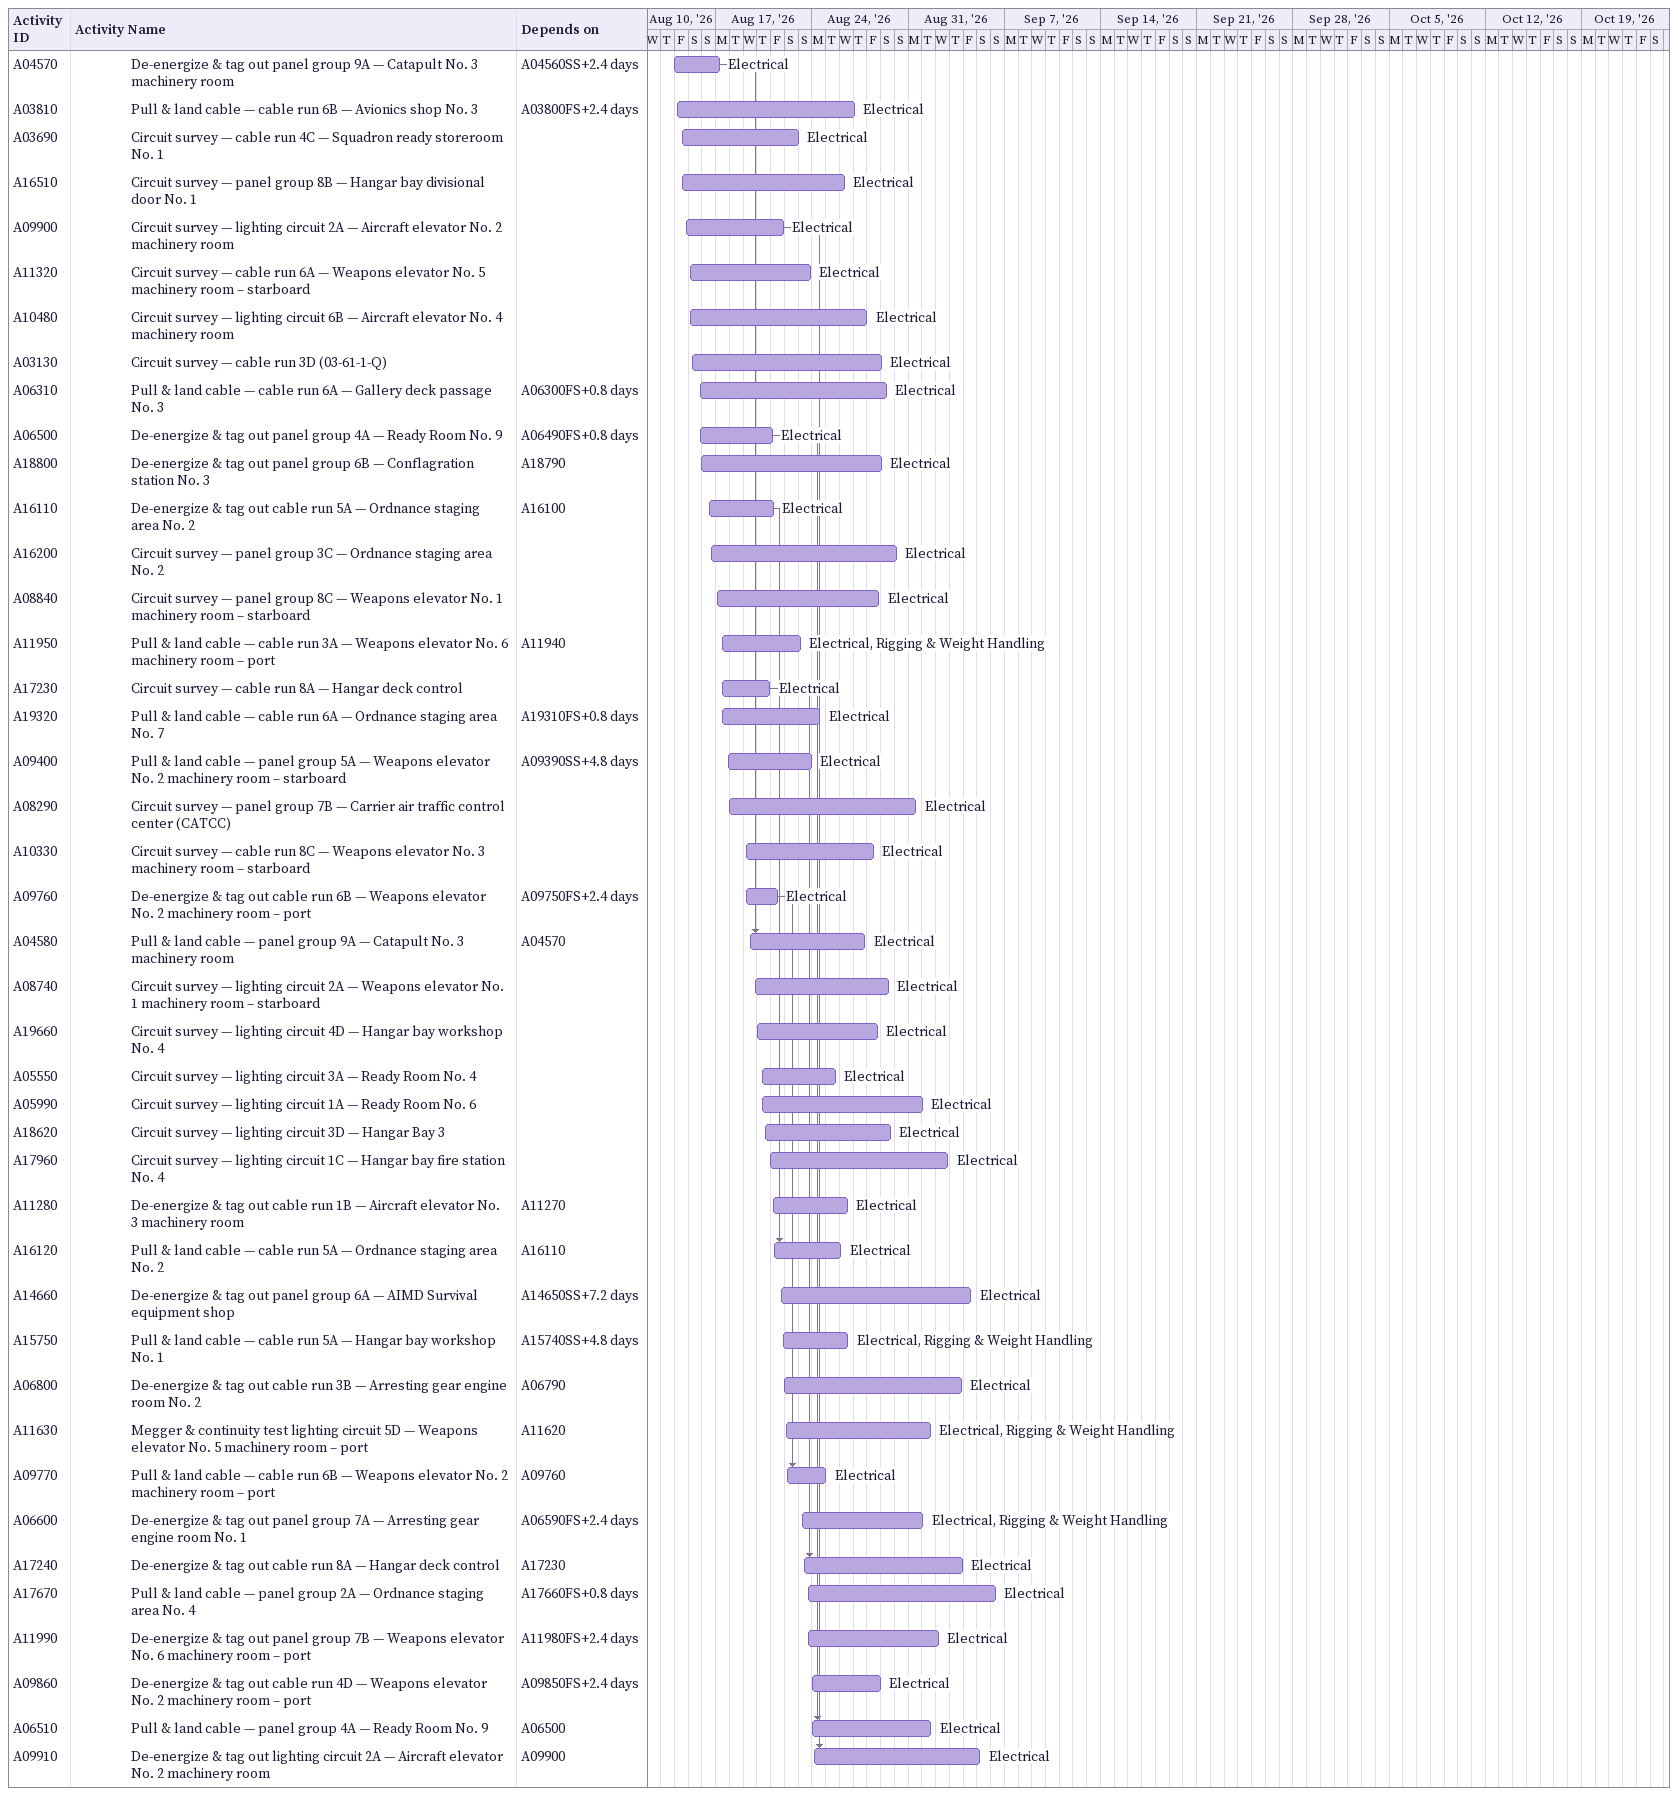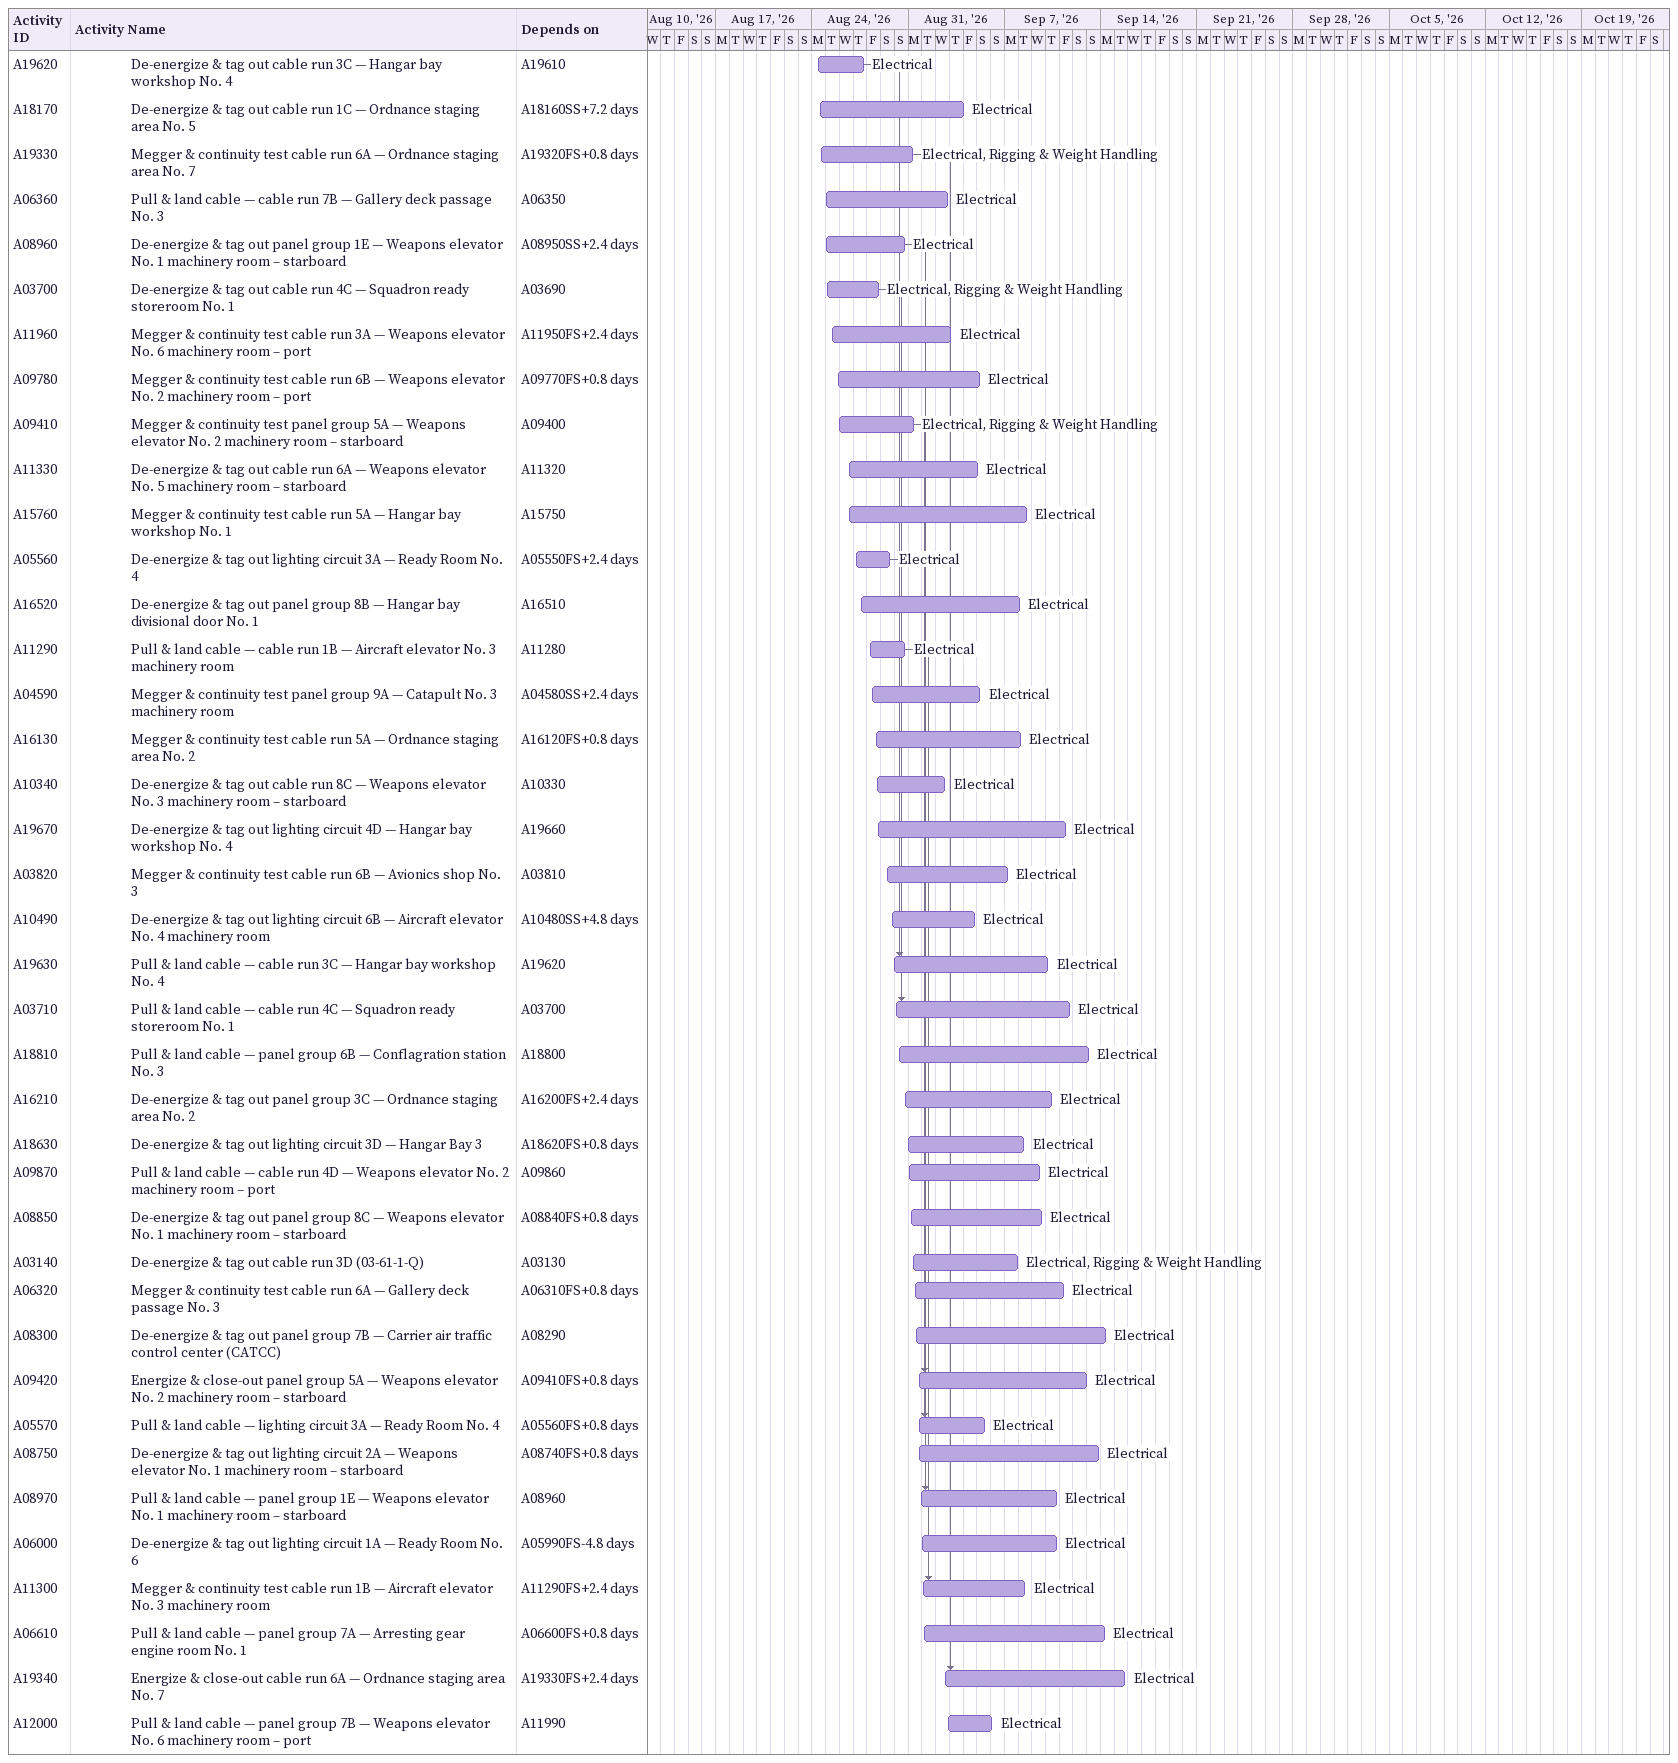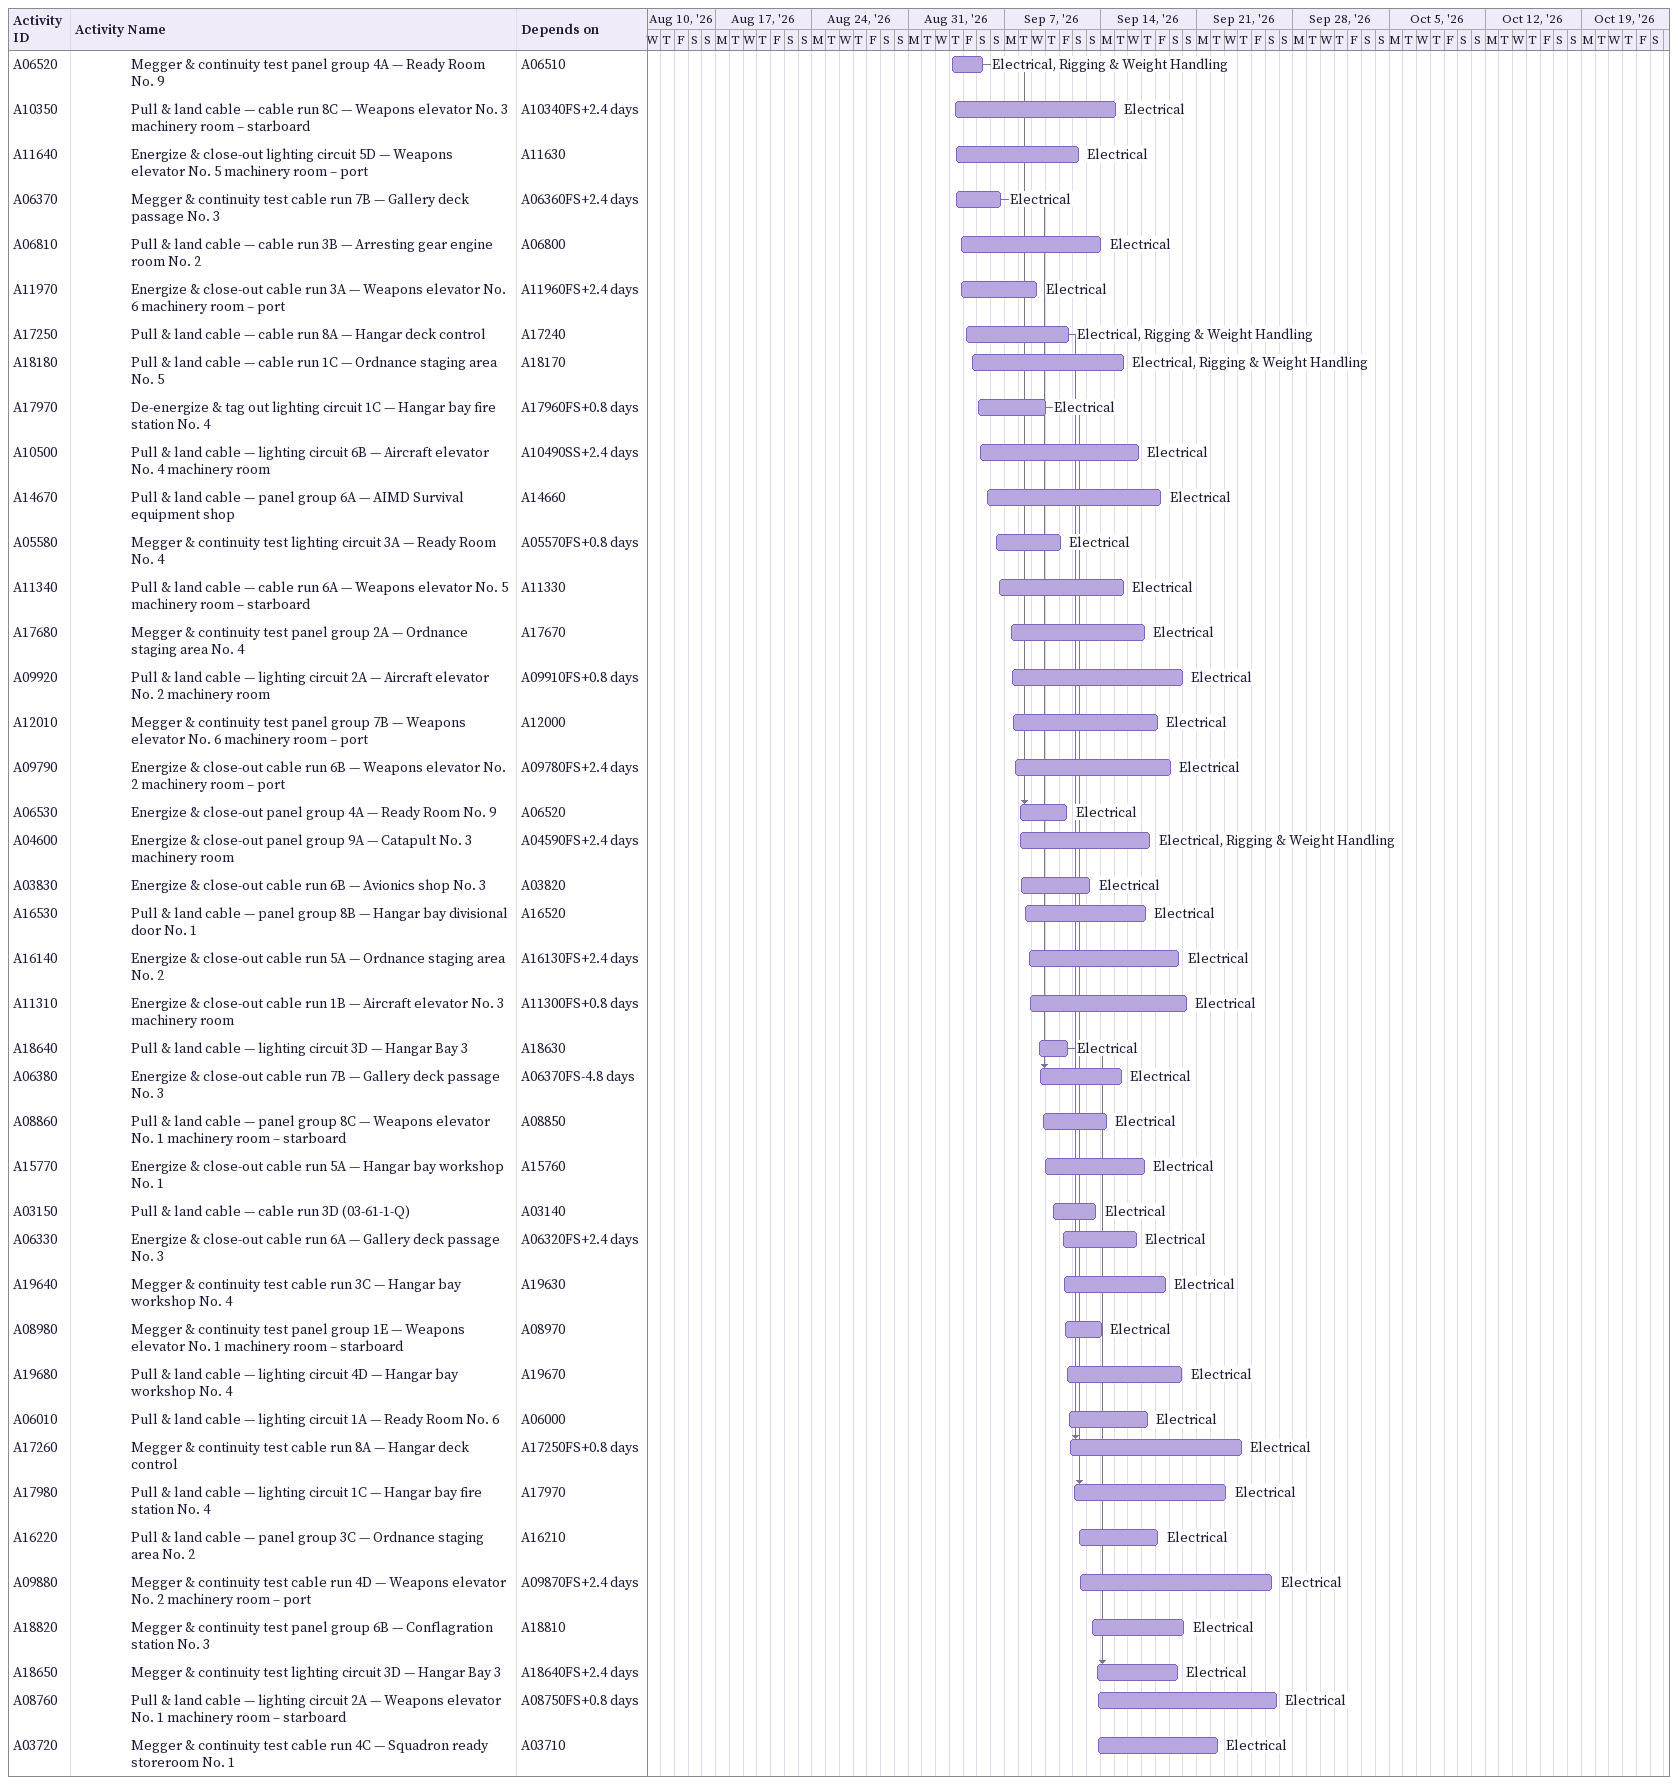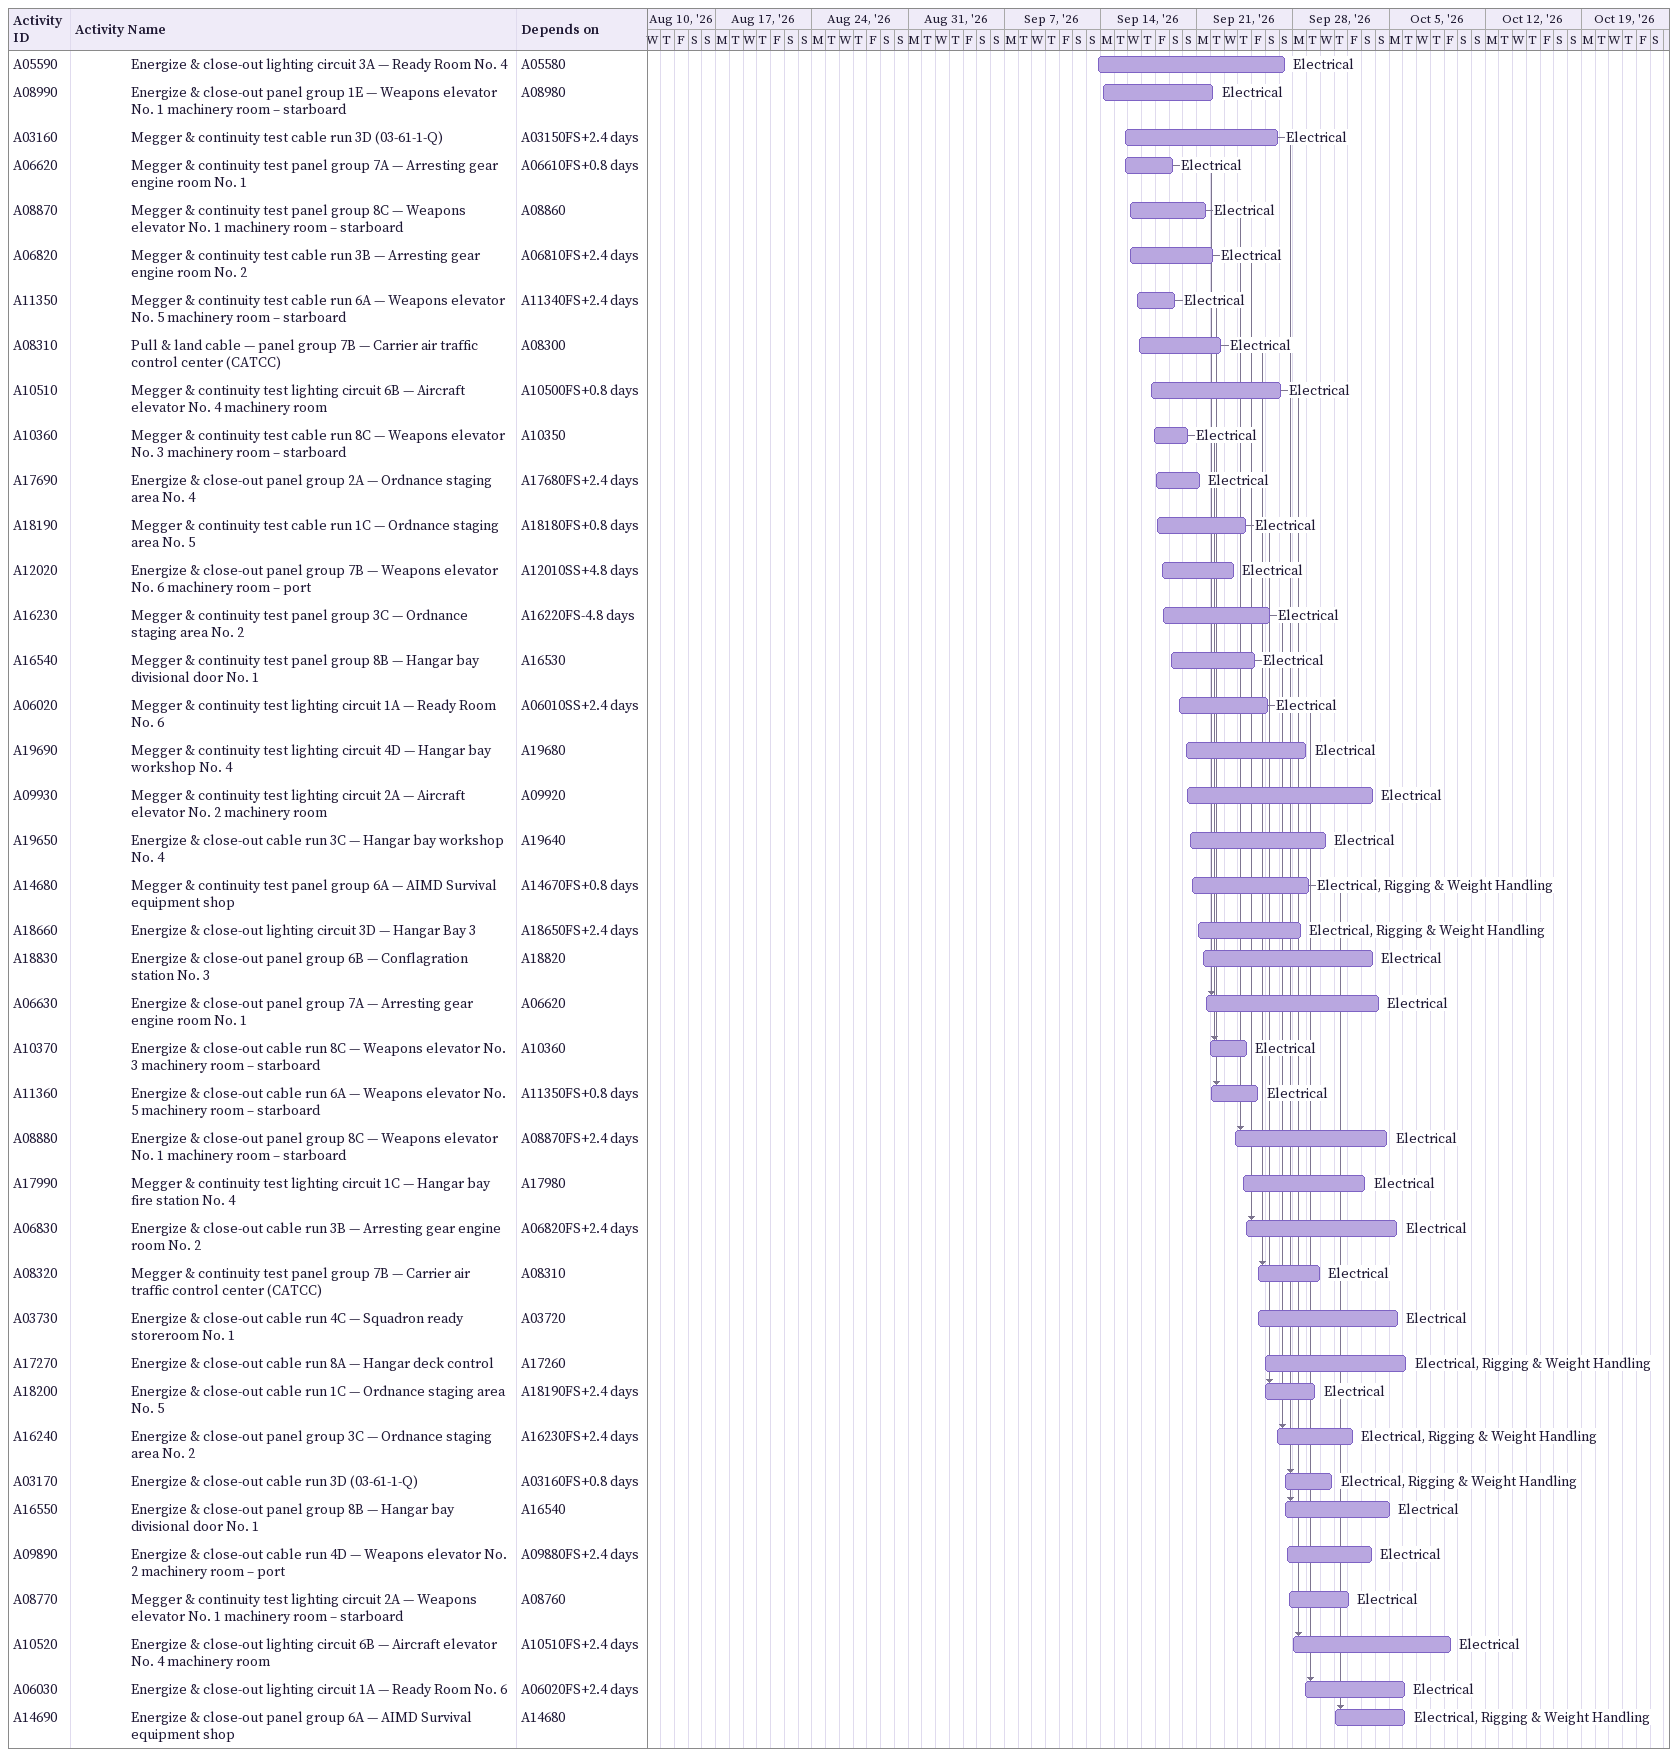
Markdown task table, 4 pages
| ID | Level | Task | Start | Finish | Predecessors | Resources |
|---|---|---|---|---|---|---|
| A04570 | 4 | De-energize & tag out panel group 9A — Catapult No. 3 machinery room | 2026-08-14 | 2026-08-17 | A04560SS+2.4d | Electrical |
| A03810 | 4 | Pull & land cable — cable run 6B — Avionics shop No. 3 | 2026-08-14 | 2026-08-27 | A03800FS+2.4d | Electrical |
| A03690 | 4 | Circuit survey — cable run 4C — Squadron ready storeroom No. 1 | 2026-08-14 | 2026-08-23 |  | Electrical |
| A16510 | 4 | Circuit survey — panel group 8B — Hangar bay divisional door No. 1 | 2026-08-14 | 2026-08-26 |  | Electrical |
| A09900 | 4 | Circuit survey — lighting circuit 2A — Aircraft elevator No. 2 machinery room | 2026-08-14 | 2026-08-21 |  | Electrical |
| A11320 | 4 | Circuit survey — cable run 6A — Weapons elevator No. 5 machinery room – starboard | 2026-08-15 | 2026-08-23 |  | Electrical |
| A10480 | 4 | Circuit survey — lighting circuit 6B — Aircraft elevator No. 4 machinery room | 2026-08-15 | 2026-08-27 |  | Electrical |
| A03130 | 4 | Circuit survey — cable run 3D (03-61-1-Q) | 2026-08-15 | 2026-08-29 |  | Electrical |
| A06310 | 4 | Pull & land cable — cable run 6A — Gallery deck passage No. 3 | 2026-08-15 | 2026-08-29 | A06300FS+0.8d | Electrical |
| A06500 | 4 | De-energize & tag out panel group 4A — Ready Room No. 9 | 2026-08-15 | 2026-08-21 | A06490FS+0.8d | Electrical |
| A18800 | 4 | De-energize & tag out panel group 6B — Conflagration station No. 3 | 2026-08-15 | 2026-08-29 | A18790 | Electrical |
| A16110 | 4 | De-energize & tag out cable run 5A — Ordnance staging area No. 2 | 2026-08-16 | 2026-08-21 | A16100 | Electrical |
| A16200 | 4 | Circuit survey — panel group 3C — Ordnance staging area No. 2 | 2026-08-16 | 2026-08-30 |  | Electrical |
| A08840 | 4 | Circuit survey — panel group 8C — Weapons elevator No. 1 machinery room – starboard | 2026-08-17 | 2026-08-28 |  | Electrical |
| A11950 | 4 | Pull & land cable — cable run 3A — Weapons elevator No. 6 machinery room – port | 2026-08-17 | 2026-08-23 | A11940 | Electrical, Rigging & Weight Handling |
| A17230 | 4 | Circuit survey — cable run 8A — Hangar deck control | 2026-08-17 | 2026-08-20 |  | Electrical |
| A19320 | 4 | Pull & land cable — cable run 6A — Ordnance staging area No. 7 | 2026-08-17 | 2026-08-24 | A19310FS+0.8d | Electrical |
| A09400 | 4 | Pull & land cable — panel group 5A — Weapons elevator No. 2 machinery room – starboard | 2026-08-17 | 2026-08-23 | A09390SS+4.8d | Electrical |
| A08290 | 4 | Circuit survey — panel group 7B — Carrier air traffic control center (CATCC) | 2026-08-18 | 2026-08-31 |  | Electrical |
| A10330 | 4 | Circuit survey — cable run 8C — Weapons elevator No. 3 machinery room – starboard | 2026-08-19 | 2026-08-28 |  | Electrical |
| A09760 | 4 | De-energize & tag out cable run 6B — Weapons elevator No. 2 machinery room – port | 2026-08-19 | 2026-08-21 | A09750FS+2.4d | Electrical |
| A04580 | 4 | Pull & land cable — panel group 9A — Catapult No. 3 machinery room | 2026-08-19 | 2026-08-27 | A04570 | Electrical |
| A08740 | 4 | Circuit survey — lighting circuit 2A — Weapons elevator No. 1 machinery room – starboard | 2026-08-19 | 2026-08-29 |  | Electrical |
| A19660 | 4 | Circuit survey — lighting circuit 4D — Hangar bay workshop No. 4 | 2026-08-20 | 2026-08-28 |  | Electrical |
| A05550 | 4 | Circuit survey — lighting circuit 3A — Ready Room No. 4 | 2026-08-20 | 2026-08-25 |  | Electrical |
| A05990 | 4 | Circuit survey — lighting circuit 1A — Ready Room No. 6 | 2026-08-20 | 2026-09-01 |  | Electrical |
| A18620 | 4 | Circuit survey — lighting circuit 3D — Hangar Bay 3 | 2026-08-20 | 2026-08-29 |  | Electrical |
| A17960 | 4 | Circuit survey — lighting circuit 1C — Hangar bay fire station No. 4 | 2026-08-20 | 2026-09-02 |  | Electrical |
| A11280 | 4 | De-energize & tag out cable run 1B — Aircraft elevator No. 3 machinery room | 2026-08-21 | 2026-08-26 | A11270 | Electrical |
| A16120 | 4 | Pull & land cable — cable run 5A — Ordnance staging area No. 2 | 2026-08-21 | 2026-08-26 | A16110 | Electrical |
| A14660 | 4 | De-energize & tag out panel group 6A — AIMD Survival equipment shop | 2026-08-21 | 2026-09-04 | A14650SS+7.2d | Electrical |
| A15750 | 4 | Pull & land cable — cable run 5A — Hangar bay workshop No. 1 | 2026-08-21 | 2026-08-26 | A15740SS+4.8d | Electrical, Rigging & Weight Handling |
| A06800 | 4 | De-energize & tag out cable run 3B — Arresting gear engine room No. 2 | 2026-08-22 | 2026-09-03 | A06790 | Electrical |
| A11630 | 4 | Megger & continuity test lighting circuit 5D — Weapons elevator No. 5 machinery room – port | 2026-08-22 | 2026-09-01 | A11620 | Electrical, Rigging & Weight Handling |
| A09770 | 4 | Pull & land cable — cable run 6B — Weapons elevator No. 2 machinery room – port | 2026-08-22 | 2026-08-25 | A09760 | Electrical |
| A06600 | 4 | De-energize & tag out panel group 7A — Arresting gear engine room No. 1 | 2026-08-23 | 2026-09-01 | A06590FS+2.4d | Electrical, Rigging & Weight Handling |
| A17240 | 4 | De-energize & tag out cable run 8A — Hangar deck control | 2026-08-23 | 2026-09-03 | A17230 | Electrical |
| A17670 | 4 | Pull & land cable — panel group 2A — Ordnance staging area No. 4 | 2026-08-23 | 2026-09-06 | A17660FS+0.8d | Electrical |
| A11990 | 4 | De-energize & tag out panel group 7B — Weapons elevator No. 6 machinery room – port | 2026-08-23 | 2026-09-02 | A11980FS+2.4d | Electrical |
| A09860 | 4 | De-energize & tag out cable run 4D — Weapons elevator No. 2 machinery room – port | 2026-08-24 | 2026-08-28 | A09850FS+2.4d | Electrical |
| A06510 | 4 | Pull & land cable — panel group 4A — Ready Room No. 9 | 2026-08-24 | 2026-09-01 | A06500 | Electrical |
| A09910 | 4 | De-energize & tag out lighting circuit 2A — Aircraft elevator No. 2 machinery room | 2026-08-24 | 2026-09-05 | A09900 | Electrical |
| A19620 | 4 | De-energize & tag out cable run 3C — Hangar bay workshop No. 4 | 2026-08-24 | 2026-08-27 | A19610 | Electrical |
| A18170 | 4 | De-energize & tag out cable run 1C — Ordnance staging area No. 5 | 2026-08-24 | 2026-09-04 | A18160SS+7.2d | Electrical |
| A19330 | 4 | Megger & continuity test cable run 6A — Ordnance staging area No. 7 | 2026-08-24 | 2026-08-31 | A19320FS+0.8d | Electrical, Rigging & Weight Handling |
| A06360 | 4 | Pull & land cable — cable run 7B — Gallery deck passage No. 3 | 2026-08-25 | 2026-09-02 | A06350 | Electrical |
| A08960 | 4 | De-energize & tag out panel group 1E — Weapons elevator No. 1 machinery room – starboard | 2026-08-25 | 2026-08-30 | A08950SS+2.4d | Electrical |
| A03700 | 4 | De-energize & tag out cable run 4C — Squadron ready storeroom No. 1 | 2026-08-25 | 2026-08-28 | A03690 | Electrical, Rigging & Weight Handling |
| A11960 | 4 | Megger & continuity test cable run 3A — Weapons elevator No. 6 machinery room – port | 2026-08-25 | 2026-09-03 | A11950FS+2.4d | Electrical |
| A09780 | 4 | Megger & continuity test cable run 6B — Weapons elevator No. 2 machinery room – port | 2026-08-25 | 2026-09-05 | A09770FS+0.8d | Electrical |
| A09410 | 4 | Megger & continuity test panel group 5A — Weapons elevator No. 2 machinery room – starboard | 2026-08-26 | 2026-08-31 | A09400 | Electrical, Rigging & Weight Handling |
| A11330 | 4 | De-energize & tag out cable run 6A — Weapons elevator No. 5 machinery room – starboard | 2026-08-26 | 2026-09-05 | A11320 | Electrical |
| A15760 | 4 | Megger & continuity test cable run 5A — Hangar bay workshop No. 1 | 2026-08-26 | 2026-09-08 | A15750 | Electrical |
| A05560 | 4 | De-energize & tag out lighting circuit 3A — Ready Room No. 4 | 2026-08-27 | 2026-08-29 | A05550FS+2.4d | Electrical |
| A16520 | 4 | De-energize & tag out panel group 8B — Hangar bay divisional door No. 1 | 2026-08-27 | 2026-09-08 | A16510 | Electrical |
| A11290 | 4 | Pull & land cable — cable run 1B — Aircraft elevator No. 3 machinery room | 2026-08-28 | 2026-08-30 | A11280 | Electrical |
| A04590 | 4 | Megger & continuity test panel group 9A — Catapult No. 3 machinery room | 2026-08-28 | 2026-09-05 | A04580SS+2.4d | Electrical |
| A16130 | 4 | Megger & continuity test cable run 5A — Ordnance staging area No. 2 | 2026-08-28 | 2026-09-08 | A16120FS+0.8d | Electrical |
| A10340 | 4 | De-energize & tag out cable run 8C — Weapons elevator No. 3 machinery room – starboard | 2026-08-28 | 2026-09-02 | A10330 | Electrical |
| A19670 | 4 | De-energize & tag out lighting circuit 4D — Hangar bay workshop No. 4 | 2026-08-28 | 2026-09-11 | A19660 | Electrical |
| A03820 | 4 | Megger & continuity test cable run 6B — Avionics shop No. 3 | 2026-08-29 | 2026-09-07 | A03810 | Electrical |
| A10490 | 4 | De-energize & tag out lighting circuit 6B — Aircraft elevator No. 4 machinery room | 2026-08-29 | 2026-09-04 | A10480SS+4.8d | Electrical |
| A19630 | 4 | Pull & land cable — cable run 3C — Hangar bay workshop No. 4 | 2026-08-30 | 2026-09-10 | A19620 | Electrical |
| A03710 | 4 | Pull & land cable — cable run 4C — Squadron ready storeroom No. 1 | 2026-08-30 | 2026-09-11 | A03700 | Electrical |
| A18810 | 4 | Pull & land cable — panel group 6B — Conflagration station No. 3 | 2026-08-30 | 2026-09-13 | A18800 | Electrical |
| A16210 | 4 | De-energize & tag out panel group 3C — Ordnance staging area No. 2 | 2026-08-30 | 2026-09-10 | A16200FS+2.4d | Electrical |
| A18630 | 4 | De-energize & tag out lighting circuit 3D — Hangar Bay 3 | 2026-08-31 | 2026-09-08 | A18620FS+0.8d | Electrical |
| A09870 | 4 | Pull & land cable — cable run 4D — Weapons elevator No. 2 machinery room – port | 2026-08-31 | 2026-09-09 | A09860 | Electrical |
| A08850 | 4 | De-energize & tag out panel group 8C — Weapons elevator No. 1 machinery room – starboard | 2026-08-31 | 2026-09-09 | A08840FS+0.8d | Electrical |
| A03140 | 4 | De-energize & tag out cable run 3D (03-61-1-Q) | 2026-08-31 | 2026-09-07 | A03130 | Electrical, Rigging & Weight Handling |
| A06320 | 4 | Megger & continuity test cable run 6A — Gallery deck passage No. 3 | 2026-08-31 | 2026-09-11 | A06310FS+0.8d | Electrical |
| A08300 | 4 | De-energize & tag out panel group 7B — Carrier air traffic control center (CATCC) | 2026-08-31 | 2026-09-14 | A08290 | Electrical |
| A09420 | 4 | Energize & close-out panel group 5A — Weapons elevator No. 2 machinery room – starboard | 2026-08-31 | 2026-09-12 | A09410FS+0.8d | Electrical |
| A05570 | 4 | Pull & land cable — lighting circuit 3A — Ready Room No. 4 | 2026-08-31 | 2026-09-05 | A05560FS+0.8d | Electrical |
| A08750 | 4 | De-energize & tag out lighting circuit 2A — Weapons elevator No. 1 machinery room – starboard | 2026-08-31 | 2026-09-13 | A08740FS+0.8d | Electrical |
| A08970 | 4 | Pull & land cable — panel group 1E — Weapons elevator No. 1 machinery room – starboard | 2026-08-31 | 2026-09-10 | A08960 | Electrical |
| A06000 | 4 | De-energize & tag out lighting circuit 1A — Ready Room No. 6 | 2026-09-01 | 2026-09-10 | A05990FS-4.8d | Electrical |
| A11300 | 4 | Megger & continuity test cable run 1B — Aircraft elevator No. 3 machinery room | 2026-09-01 | 2026-09-08 | A11290FS+2.4d | Electrical |
| A06610 | 4 | Pull & land cable — panel group 7A — Arresting gear engine room No. 1 | 2026-09-01 | 2026-09-14 | A06600FS+0.8d | Electrical |
| A19340 | 4 | Energize & close-out cable run 6A — Ordnance staging area No. 7 | 2026-09-02 | 2026-09-15 | A19330FS+2.4d | Electrical |
| A12000 | 4 | Pull & land cable — panel group 7B — Weapons elevator No. 6 machinery room – port | 2026-09-02 | 2026-09-06 | A11990 | Electrical |
| A06520 | 4 | Megger & continuity test panel group 4A — Ready Room No. 9 | 2026-09-03 | 2026-09-05 | A06510 | Electrical, Rigging & Weight Handling |
| A10350 | 4 | Pull & land cable — cable run 8C — Weapons elevator No. 3 machinery room – starboard | 2026-09-03 | 2026-09-15 | A10340FS+2.4d | Electrical |
| A11640 | 4 | Energize & close-out lighting circuit 5D — Weapons elevator No. 5 machinery room – port | 2026-09-03 | 2026-09-12 | A11630 | Electrical |
| A06370 | 4 | Megger & continuity test cable run 7B — Gallery deck passage No. 3 | 2026-09-03 | 2026-09-06 | A06360FS+2.4d | Electrical |
| A06810 | 4 | Pull & land cable — cable run 3B — Arresting gear engine room No. 2 | 2026-09-03 | 2026-09-14 | A06800 | Electrical |
| A11970 | 4 | Energize & close-out cable run 3A — Weapons elevator No. 6 machinery room – port | 2026-09-03 | 2026-09-09 | A11960FS+2.4d | Electrical |
| A17250 | 4 | Pull & land cable — cable run 8A — Hangar deck control | 2026-09-04 | 2026-09-11 | A17240 | Electrical, Rigging & Weight Handling |
| A18180 | 4 | Pull & land cable — cable run 1C — Ordnance staging area No. 5 | 2026-09-04 | 2026-09-15 | A18170 | Electrical, Rigging & Weight Handling |
| A17970 | 4 | De-energize & tag out lighting circuit 1C — Hangar bay fire station No. 4 | 2026-09-05 | 2026-09-10 | A17960FS+0.8d | Electrical |
| A10500 | 4 | Pull & land cable — lighting circuit 6B — Aircraft elevator No. 4 machinery room | 2026-09-05 | 2026-09-16 | A10490SS+2.4d | Electrical |
| A14670 | 4 | Pull & land cable — panel group 6A — AIMD Survival equipment shop | 2026-09-05 | 2026-09-18 | A14660 | Electrical |
| A05580 | 4 | Megger & continuity test lighting circuit 3A — Ready Room No. 4 | 2026-09-06 | 2026-09-11 | A05570FS+0.8d | Electrical |
| A11340 | 4 | Pull & land cable — cable run 6A — Weapons elevator No. 5 machinery room – starboard | 2026-09-06 | 2026-09-15 | A11330 | Electrical |
| A17680 | 4 | Megger & continuity test panel group 2A — Ordnance staging area No. 4 | 2026-09-07 | 2026-09-17 | A17670 | Electrical |
| A09920 | 4 | Pull & land cable — lighting circuit 2A — Aircraft elevator No. 2 machinery room | 2026-09-07 | 2026-09-19 | A09910FS+0.8d | Electrical |
| A12010 | 4 | Megger & continuity test panel group 7B — Weapons elevator No. 6 machinery room – port | 2026-09-07 | 2026-09-18 | A12000 | Electrical |
| A09790 | 4 | Energize & close-out cable run 6B — Weapons elevator No. 2 machinery room – port | 2026-09-07 | 2026-09-19 | A09780FS+2.4d | Electrical |
| A06530 | 4 | Energize & close-out panel group 4A — Ready Room No. 9 | 2026-09-08 | 2026-09-11 | A06520 | Electrical |
| A04600 | 4 | Energize & close-out panel group 9A — Catapult No. 3 machinery room | 2026-09-08 | 2026-09-17 | A04590FS+2.4d | Electrical, Rigging & Weight Handling |
| A03830 | 4 | Energize & close-out cable run 6B — Avionics shop No. 3 | 2026-09-08 | 2026-09-13 | A03820 | Electrical |
| A16530 | 4 | Pull & land cable — panel group 8B — Hangar bay divisional door No. 1 | 2026-09-08 | 2026-09-17 | A16520 | Electrical |
| A16140 | 4 | Energize & close-out cable run 5A — Ordnance staging area No. 2 | 2026-09-08 | 2026-09-19 | A16130FS+2.4d | Electrical |
| A11310 | 4 | Energize & close-out cable run 1B — Aircraft elevator No. 3 machinery room | 2026-09-08 | 2026-09-20 | A11300FS+0.8d | Electrical |
| A18640 | 4 | Pull & land cable — lighting circuit 3D — Hangar Bay 3 | 2026-09-09 | 2026-09-11 | A18630 | Electrical |
| A06380 | 4 | Energize & close-out cable run 7B — Gallery deck passage No. 3 | 2026-09-09 | 2026-09-15 | A06370FS-4.8d | Electrical |
| A08860 | 4 | Pull & land cable — panel group 8C — Weapons elevator No. 1 machinery room – starboard | 2026-09-09 | 2026-09-14 | A08850 | Electrical |
| A15770 | 4 | Energize & close-out cable run 5A — Hangar bay workshop No. 1 | 2026-09-10 | 2026-09-17 | A15760 | Electrical |
| A03150 | 4 | Pull & land cable — cable run 3D (03-61-1-Q) | 2026-09-10 | 2026-09-13 | A03140 | Electrical |
| A06330 | 4 | Energize & close-out cable run 6A — Gallery deck passage No. 3 | 2026-09-11 | 2026-09-16 | A06320FS+2.4d | Electrical |
| A19640 | 4 | Megger & continuity test cable run 3C — Hangar bay workshop No. 4 | 2026-09-11 | 2026-09-18 | A19630 | Electrical |
| A08980 | 4 | Megger & continuity test panel group 1E — Weapons elevator No. 1 machinery room – starboard | 2026-09-11 | 2026-09-14 | A08970 | Electrical |
| A19680 | 4 | Pull & land cable — lighting circuit 4D — Hangar bay workshop No. 4 | 2026-09-11 | 2026-09-19 | A19670 | Electrical |
| A06010 | 4 | Pull & land cable — lighting circuit 1A — Ready Room No. 6 | 2026-09-11 | 2026-09-17 | A06000 | Electrical |
| A17260 | 4 | Megger & continuity test cable run 8A — Hangar deck control | 2026-09-11 | 2026-09-24 | A17250FS+0.8d | Electrical |
| A17980 | 4 | Pull & land cable — lighting circuit 1C — Hangar bay fire station No. 4 | 2026-09-12 | 2026-09-23 | A17970 | Electrical |
| A16220 | 4 | Pull & land cable — panel group 3C — Ordnance staging area No. 2 | 2026-09-12 | 2026-09-18 | A16210 | Electrical |
| A09880 | 4 | Megger & continuity test cable run 4D — Weapons elevator No. 2 machinery room – port | 2026-09-12 | 2026-09-26 | A09870FS+2.4d | Electrical |
| A18820 | 4 | Megger & continuity test panel group 6B — Conflagration station No. 3 | 2026-09-13 | 2026-09-20 | A18810 | Electrical |
| A18650 | 4 | Megger & continuity test lighting circuit 3D — Hangar Bay 3 | 2026-09-13 | 2026-09-19 | A18640FS+2.4d | Electrical |
| A08760 | 4 | Pull & land cable — lighting circuit 2A — Weapons elevator No. 1 machinery room – starboard | 2026-09-13 | 2026-09-26 | A08750FS+0.8d | Electrical |
| A03720 | 4 | Megger & continuity test cable run 4C — Squadron ready storeroom No. 1 | 2026-09-13 | 2026-09-22 | A03710 | Electrical |
| A05590 | 4 | Energize & close-out lighting circuit 3A — Ready Room No. 4 | 2026-09-13 | 2026-09-27 | A05580 | Electrical |
| A08990 | 4 | Energize & close-out panel group 1E — Weapons elevator No. 1 machinery room – starboard | 2026-09-14 | 2026-09-22 | A08980 | Electrical |
| A03160 | 4 | Megger & continuity test cable run 3D (03-61-1-Q) | 2026-09-15 | 2026-09-26 | A03150FS+2.4d | Electrical |
| A06620 | 4 | Megger & continuity test panel group 7A — Arresting gear engine room No. 1 | 2026-09-15 | 2026-09-19 | A06610FS+0.8d | Electrical |
| A08870 | 4 | Megger & continuity test panel group 8C — Weapons elevator No. 1 machinery room – starboard | 2026-09-16 | 2026-09-21 | A08860 | Electrical |
| A06820 | 4 | Megger & continuity test cable run 3B — Arresting gear engine room No. 2 | 2026-09-16 | 2026-09-22 | A06810FS+2.4d | Electrical |
| A11350 | 4 | Megger & continuity test cable run 6A — Weapons elevator No. 5 machinery room – starboard | 2026-09-16 | 2026-09-19 | A11340FS+2.4d | Electrical |
| A08310 | 4 | Pull & land cable — panel group 7B — Carrier air traffic control center (CATCC) | 2026-09-16 | 2026-09-22 | A08300 | Electrical |
| A10510 | 4 | Megger & continuity test lighting circuit 6B — Aircraft elevator No. 4 machinery room | 2026-09-17 | 2026-09-27 | A10500FS+0.8d | Electrical |
| A10360 | 4 | Megger & continuity test cable run 8C — Weapons elevator No. 3 machinery room – starboard | 2026-09-17 | 2026-09-20 | A10350 | Electrical |
| A17690 | 4 | Energize & close-out panel group 2A — Ordnance staging area No. 4 | 2026-09-18 | 2026-09-21 | A17680FS+2.4d | Electrical |
| A18190 | 4 | Megger & continuity test cable run 1C — Ordnance staging area No. 5 | 2026-09-18 | 2026-09-24 | A18180FS+0.8d | Electrical |
| A12020 | 4 | Energize & close-out panel group 7B — Weapons elevator No. 6 machinery room – port | 2026-09-18 | 2026-09-23 | A12010SS+4.8d | Electrical |
| A16230 | 4 | Megger & continuity test panel group 3C — Ordnance staging area No. 2 | 2026-09-18 | 2026-09-26 | A16220FS-4.8d | Electrical |
| A16540 | 4 | Megger & continuity test panel group 8B — Hangar bay divisional door No. 1 | 2026-09-19 | 2026-09-25 | A16530 | Electrical |
| A06020 | 4 | Megger & continuity test lighting circuit 1A — Ready Room No. 6 | 2026-09-19 | 2026-09-26 | A06010SS+2.4d | Electrical |
| A19690 | 4 | Megger & continuity test lighting circuit 4D — Hangar bay workshop No. 4 | 2026-09-20 | 2026-09-28 | A19680 | Electrical |
| A09930 | 4 | Megger & continuity test lighting circuit 2A — Aircraft elevator No. 2 machinery room | 2026-09-20 | 2026-10-03 | A09920 | Electrical |
| A19650 | 4 | Energize & close-out cable run 3C — Hangar bay workshop No. 4 | 2026-09-20 | 2026-09-30 | A19640 | Electrical |
| A14680 | 4 | Megger & continuity test panel group 6A — AIMD Survival equipment shop | 2026-09-20 | 2026-09-29 | A14670FS+0.8d | Electrical, Rigging & Weight Handling |
| A18660 | 4 | Energize & close-out lighting circuit 3D — Hangar Bay 3 | 2026-09-21 | 2026-09-28 | A18650FS+2.4d | Electrical, Rigging & Weight Handling |
| A18830 | 4 | Energize & close-out panel group 6B — Conflagration station No. 3 | 2026-09-21 | 2026-10-03 | A18820 | Electrical |
| A06630 | 4 | Energize & close-out panel group 7A — Arresting gear engine room No. 1 | 2026-09-21 | 2026-10-04 | A06620 | Electrical |
| A10370 | 4 | Energize & close-out cable run 8C — Weapons elevator No. 3 machinery room – starboard | 2026-09-21 | 2026-09-24 | A10360 | Electrical |
| A11360 | 4 | Energize & close-out cable run 6A — Weapons elevator No. 5 machinery room – starboard | 2026-09-22 | 2026-09-25 | A11350FS+0.8d | Electrical |
| A08880 | 4 | Energize & close-out panel group 8C — Weapons elevator No. 1 machinery room – starboard | 2026-09-23 | 2026-10-04 | A08870FS+2.4d | Electrical |
| A17990 | 4 | Megger & continuity test lighting circuit 1C — Hangar bay fire station No. 4 | 2026-09-24 | 2026-10-03 | A17980 | Electrical |
| A06830 | 4 | Energize & close-out cable run 3B — Arresting gear engine room No. 2 | 2026-09-24 | 2026-10-05 | A06820FS+2.4d | Electrical |
| A08320 | 4 | Megger & continuity test panel group 7B — Carrier air traffic control center (CATCC) | 2026-09-25 | 2026-09-29 | A08310 | Electrical |
| A03730 | 4 | Energize & close-out cable run 4C — Squadron ready storeroom No. 1 | 2026-09-25 | 2026-10-05 | A03720 | Electrical |
| A17270 | 4 | Energize & close-out cable run 8A — Hangar deck control | 2026-09-25 | 2026-10-06 | A17260 | Electrical, Rigging & Weight Handling |
| A18200 | 4 | Energize & close-out cable run 1C — Ordnance staging area No. 5 | 2026-09-25 | 2026-09-29 | A18190FS+2.4d | Electrical |
| A16240 | 4 | Energize & close-out panel group 3C — Ordnance staging area No. 2 | 2026-09-26 | 2026-10-02 | A16230FS+2.4d | Electrical, Rigging & Weight Handling |
| A03170 | 4 | Energize & close-out cable run 3D (03-61-1-Q) | 2026-09-27 | 2026-09-30 | A03160FS+0.8d | Electrical, Rigging & Weight Handling |
| A16550 | 4 | Energize & close-out panel group 8B — Hangar bay divisional door No. 1 | 2026-09-27 | 2026-10-05 | A16540 | Electrical |
| A09890 | 4 | Energize & close-out cable run 4D — Weapons elevator No. 2 machinery room – port | 2026-09-27 | 2026-10-03 | A09880FS+2.4d | Electrical |
| A08770 | 4 | Megger & continuity test lighting circuit 2A — Weapons elevator No. 1 machinery room – starboard | 2026-09-27 | 2026-10-02 | A08760 | Electrical |
| A10520 | 4 | Energize & close-out lighting circuit 6B — Aircraft elevator No. 4 machinery room | 2026-09-28 | 2026-10-09 | A10510FS+2.4d | Electrical |
| A06030 | 4 | Energize & close-out lighting circuit 1A — Ready Room No. 6 | 2026-09-28 | 2026-10-06 | A06020FS+2.4d | Electrical |
| A14690 | 4 | Energize & close-out panel group 6A — AIMD Survival equipment shop | 2026-10-01 | 2026-10-06 | A14680 | Electrical, Rigging & Weight Handling |
